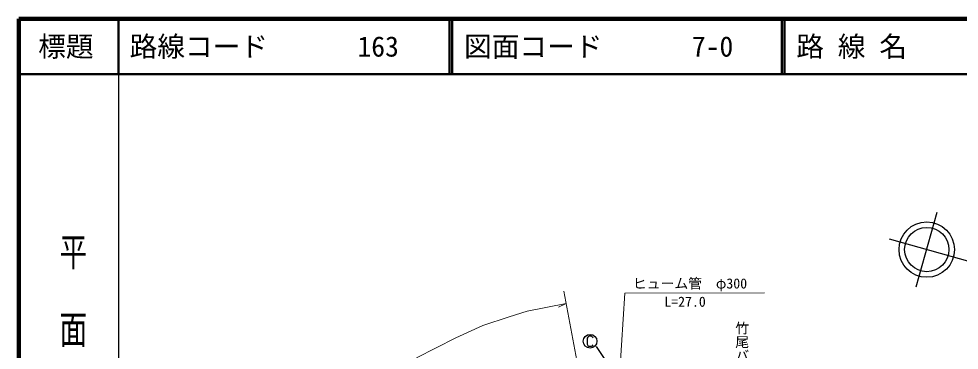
# Model space of a CAD drawing. Units: millimetres, scale not verified. Extents: x 40000 to 680000, y 20000 to 380000.
# Drawn here: x 40000 to 209791, y 320144 to 380000 of the extents above; entities that cross this region are included whole.
import ezdxf
from ezdxf.enums import TextEntityAlignment as Align

# ---------------------------------------------------------------- set-up
doc = ezdxf.new("R2010")
doc.units = ezdxf.units.MM
doc.header["$LTSCALE"] = 1000
for name, color, linetype, lineweight in [('M-BGD', 7, 'Continuous', 25), ('M-BGD-EXST', 7, 'Continuous', 25), ('M-BMK-SRVR', 3, 'Continuous', 25), ('M-STR-HTXT', 7, 'Continuous', 13), ('M-TTL', 2, 'Continuous', 140), ('M-TTL-BAND', 7, 'Continuous', 25), ('M-TTL-LINE', 7, 'Continuous', 50)]:
    doc.layers.add(name, color=color, linetype=linetype, lineweight=lineweight)
doc.layers.add('M-TTL-TXT', color=7, linetype='Continuous')
doc.styles.add('@ＭＳ ゴシック', font='')
doc.styles.add('ＭＳ ゴシック', font='')
doc.styles.get('@ＭＳ ゴシック').set_extended_font_data('@MS Gothic')
doc.styles.get('ＭＳ ゴシック').set_extended_font_data('MS Gothic')

msp = doc.modelspace()

# ---------------------------------------------------------------- linework, layer by layer
at = {"layer": 'M-BGD-EXST'}
for p, q in [((142944, 322659), (142744, 322509)), ((143394, 322659), (142944, 322659)), ((143594, 322509), (143394, 322659)), ((142744, 322509), (142594, 322309)), ((142594, 322309), (142594, 321209)), ((142594, 321209), (142744, 321009)), ((142744, 321009), (142944, 320859)), ((143394, 320859), (143594, 320959)), ((143694, 322359), (143594, 322509)), ((143594, 320959), (143694, 321109)), ((142944, 320859), (143394, 320859)), ((144248, 320801), (154988, 305028))]:
    msp.add_line(p, q, dxfattribs=at)
msp.add_circle((143144, 321759), 1250, dxfattribs=at)
at = {"layer": 'M-BMK-SRVR'}
for p, q in [((202026, 331580), (205843, 345050)), ((221253, 333408), (197200, 340223))]:
    msp.add_line(p, q, dxfattribs=at)
for radius in [5000, 4000]:
    msp.add_circle((203935, 338315), radius, dxfattribs=at)
at = {"layer": 'M-STR-HTXT'}
for p, q in [((138392, 330788), (141997, 311846)), ((148481, 315771), (149402, 330433)), ((149402, 330433), (174616, 330495)), ((138810, 328594), (131814, 327195)), ((138810, 328594), (137421, 327888)), ((123762, 324588), (128516, 326198)), ((128516, 326198), (131814, 327195)), ((118930, 322364), (123762, 324588)), ((111798, 318760), (118930, 322364))]:
    msp.add_line(p, q, dxfattribs=at)
at = {"layer": 'M-TTL'}
for p, q in [((40000, 380000), (40000, 20000)), ((680000, 380000), (40000, 380000))]:
    msp.add_line(p, q, dxfattribs=at)
at = {"layer": 'M-TTL-BAND'}
msp.add_line((58000, 370000), (58000, 20000), dxfattribs=at)
at = {"layer": 'M-TTL-LINE'}
for p, q in [((58000, 380000), (58000, 370000)), ((117750, 380000), (117750, 370000)), ((118250, 380000), (118250, 370000)), ((177750, 380000), (177750, 370000)), ((178250, 380000), (178250, 370000)), ((40000, 370000), (680000, 370000))]:
    msp.add_line(p, q, dxfattribs=at)

# ---------------------------------------------------------------- texts
at = {"layer": 'M-BGD', "style": '@ＭＳ ゴシック'}
msp.add_text('竹尾バス停', height=1833, rotation=270, dxfattribs=at).set_placement((169114, 325396), align=Align.BOTTOM_LEFT)
at = {"layer": 'M-STR-HTXT', "style": 'ＭＳ ゴシック'}
for s, p in [('ヒューム管\u3000φ300', (150861, 330737)), ('L=27.0', (156553, 327442))]:
    msp.add_text(s, height=1833, dxfattribs=at).set_placement(p, align=Align.BOTTOM_LEFT)
at = {"layer": 'M-TTL-BAND', "style": '@ＭＳ ゴシック', "width": 1.4}
msp.add_text('平  面  図', height=3666, rotation=270, dxfattribs=at).set_placement((49777, 306475), align=Align.MIDDLE_RIGHT)
at = {"layer": 'M-TTL-TXT', "style": 'ＭＳ ゴシック'}
msp.add_text('標題', height=3666, dxfattribs=at).set_placement((48500, 375000), align=Align.MIDDLE_CENTER)
for s, p in [('路線コード', (60000, 375000)), ('図面コード', (120380, 375000)), ('路 線 名', (180380, 375000)), ('163', (101142, 375000)), ('163', (101142, 375000)), ('7-0', (161521, 375000)), ('7-0', (161521, 375000))]:
    msp.add_text(s, height=3666, dxfattribs=at).set_placement(p, align=Align.MIDDLE_LEFT)

doc.saveas('drawing.dxf')
